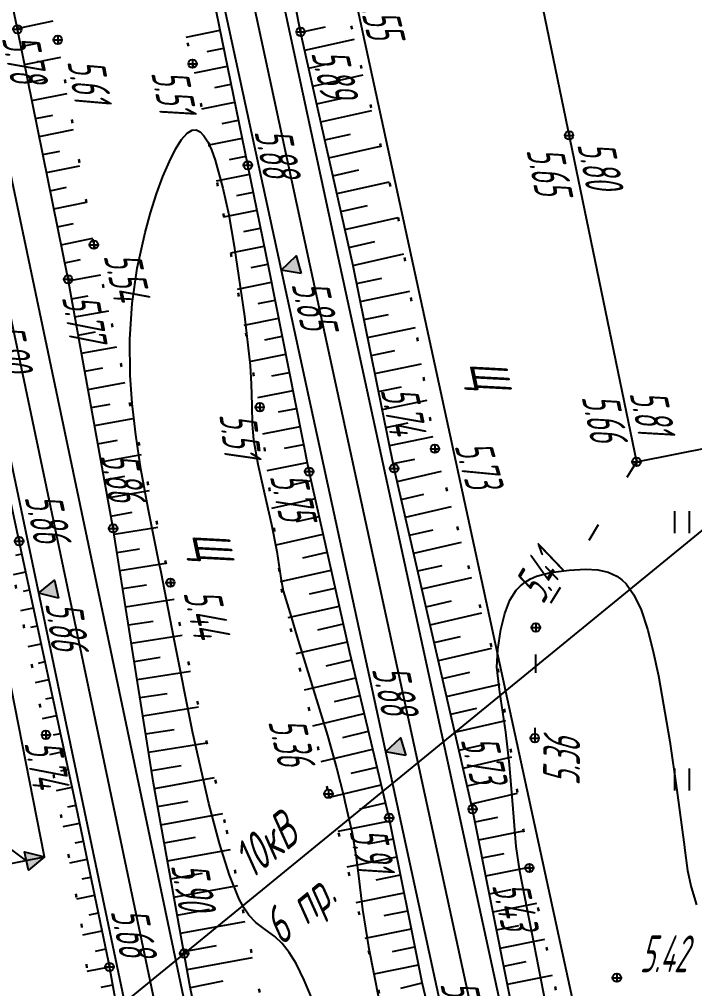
# Model space of a CAD drawing. Extents: x 1233805 to 1234355, y 654698 to 655114.
# Drawn here: x 1234118.35 to 1234136.72, y 654901.9 to 654928.25 of the extents above; entities that cross this region are included whole.
import ezdxf

# ---------------------------------------------------------------- set-up
doc = ezdxf.new("R2010")
doc.units = 0
doc.linetypes.add('ИИDash_05_15', pattern=[2, 0.5, -1.5])
doc.linetypes.add('ИИDot', pattern=[1, 0, -1])
for name, color, linetype, lineweight in [('ИИ_ГОРИЗОНТАЛИ_ОСН', 32, 'Continuous', 25), ('ИИ_ДОРОГИ_АД', 7, 'Continuous', 25), ('ИИ_ДОРОГИ_ЖД', 7, 'Continuous', 25), ('ИИ_КАБЕЛЬ_СВЯЗИ', 212, 'Continuous', 25), ('ИИ_ЛЭП_ВН', 250, 'Continuous', 25), ('ИИ_ОТКОС', 7, 'Continuous', 25), ('ИИ_ОТМЕТКИ', 7, 'Continuous', 25), ('ИИ_СООРУЖЕНИЕ', 7, 'Continuous', 25), ('ИИ_УГОДЬЯ', 7, 'Continuous', 25)]:
    doc.layers.add(name, color=color, linetype=linetype, lineweight=lineweight)
doc.styles.add('VNIPISIMPLEXCUR', font='simplex.shx', dxfattribs={"width": 0.8, "oblique": 15})
doc.styles.add('ГОСТ 2.304 КУРСИВ', font='cs_gost2304.shx', dxfattribs={"oblique": 15})
doc.linetypes.add('ИИ05133', pattern='A,4,[4,3dservice.shx,S=0.7,R=0,X=0,Y=0],4,-2', length=10)
doc.linetypes.add('ИИ05155', pattern='A,0,[41,3dservice.shx,S=3,R=0,X=0,Y=0],-12', length=12)
doc.linetypes.add('ИИ052801П', pattern='A,2,[39,3dservice.shx,S=0.8,R=0,X=0,Y=0],2', length=4)

# ---------------------------------------------------------------- blocks, each defined once
blk = doc.blocks.new('ИИ05401')
at = {"color": 0, "linetype": 'Continuous', "lineweight": 25}
for points in [[(-0.4, 1.2), (-0.4, 0)], [(0.4, 1.2), (0.4, 0)]]:
    blk.add_lwpolyline(points, dxfattribs=at)
blk = doc.blocks.new('PICKET')
at = {"color": 0, "linetype": 'Continuous', "lineweight": 25}
for p, q in [((-0.23, 0), (0.23, 0)), ((0, 0.23), (0, -0.23))]:
    blk.add_line(p, q, dxfattribs=at)
blk.add_circle((0, 0), 0.23, dxfattribs=at)
at = {"color": 0, "linetype": 'Continuous', "style": 'VNIPISIMPLEXCUR', "oblique": 15, "width": 0.8}
blk.add_attdef('OTMETKA', (1.25, 0.3), '', height=2, dxfattribs=at)
at = {"color": 8, "linetype": 'Continuous', "style": 'VNIPISIMPLEXCUR', "oblique": 15, "width": 0.8, "flags": 1}
blk.add_attdef('NOMER', (1.25, -2.7), '', height=2, dxfattribs=at)
blk = doc.blocks.new('ИИ05025')
at = {"linetype": 'Continuous', "lineweight": 25}
blk.add_hatch(color=0, dxfattribs=at).paths.add_polyline_path([(0.5, 1), (0, 0), (-0.5, 1)])
at = {"color": 0, "linetype": 'Continuous', "lineweight": 25}
blk.add_lwpolyline([(0.5, 1), (0, 0), (-0.5, 1)], close=True, dxfattribs=at)
at = {"color": 0, "linetype": 'Continuous', "style": 'VNIPISIMPLEXCUR', "oblique": 15, "width": 0.8}
blk.add_attdef('HEIGHT', (1.2, 0), '', height=2, dxfattribs=at)
blk = doc.blocks.new('ИИ05280')
at = {"linetype": 'Continuous'}
blk.add_hatch(color=0, dxfattribs=at).paths.add_polyline_path([(0.5, 1), (-0.531, 1), (0, 0)])
at = {"color": 0, "linetype": 'Continuous'}
blk.add_lwpolyline([(0, 0), (-0.531, 1), (0.5, 1), (0, 0)], dxfattribs=at)
at = {"color": 0, "linetype": 'Continuous', "style": 'VNIPISIMPLEXCUR', "oblique": 15, "width": 0.8}
for tag, p in [('TOP', (1.705, 4.427)), ('FOUNDATION', (1.705, 0.998))]:
    blk.add_attdef(tag, p, '', height=2, dxfattribs=at)
blk = doc.blocks.new('*U187')
at = {"color": 0, "linetype": 'ByBlock', "lineweight": -2}
for points in [[(-9.03, 6.792), (-13.975, 6.792)], [(0, 0), (-9.03, 6.792)]]:
    blk.add_lwpolyline(points, dxfattribs=at)

msp = doc.modelspace()

# ---------------------------------------------------------------- linework, layer by layer
at = {"layer": 'ИИ_ГОРИЗОНТАЛИ_ОСН', "elevation": 5.5, "flags": 128}
for points in [[(1234126.322, 654901.596), (1234126.1, 654902.136), (1234125.878, 654902.585), (1234125.693, 654902.887), (1234125.502, 654903.13), (1234125.301, 654903.323), (1234125.042, 654903.511), (1234124.783, 654903.702), (1234124.598, 654903.898), (1234124.467, 654904.092), (1234124.335, 654904.337), (1234124.068, 654904.982), (1234123.793, 654905.843), (1234123.504, 654906.936), (1234123.074, 654908.85), (1234122.557, 654911.436), (1234122.412, 654912.188), (1234122.209, 654913.225), (1234122.151, 654913.501), (1234121.858, 654914.956), (1234121.661, 654916.032), (1234121.519, 654916.954), (1234121.419, 654917.805), (1234121.363, 654918.58), (1234121.354, 654919.559), (1234121.418, 654920.523), (1234121.557, 654921.485), (1234121.773, 654922.459), (1234121.921, 654922.992), (1234122.086, 654923.507), (1234122.258, 654923.978), (1234122.433, 654924.39), (1234122.602, 654924.725), (1234122.764, 654924.981), (1234122.916, 654925.153), (1234123.055, 654925.238), (1234123.163, 654925.245), (1234123.27, 654925.194), (1234123.375, 654925.085), (1234123.478, 654924.92), (1234123.579, 654924.701), (1234123.678, 654924.425), (1234123.888, 654923.662), (1234124.054, 654922.939), (1234124.199, 654922.086), (1234124.478, 654920.182), (1234124.63, 654918.843), (1234124.662, 654918.332), (1234124.674, 654917.763), (1234124.687, 654917.236), (1234124.725, 654916.819), (1234124.84, 654916.155), (1234125.065, 654915.15), (1234125.21, 654914.517), (1234125.356, 654913.782), (1234125.467, 654913.063), (1234125.467, 654913.062), (1234125.532, 654912.713), (1234125.743, 654912.006), (1234125.904, 654911.486), (1234126.73, 654908.786), (1234126.978, 654907.908), (1234127.175, 654907.123), (1234127.207, 654906.992), (1234127.236, 654906.872), (1234127.406, 654906.128), (1234127.507, 654905.537), (1234127.564, 654905.041), (1234127.683, 654904.056), (1234127.846, 654903.041), (1234128.273, 654900.882)], [(1234132.797, 654900.829), (1234132.291, 654903.433), (1234132.172, 654904.025), (1234131.966, 654905.091), (1234131.87, 654905.765), (1234131.784, 654906.794), (1234131.685, 654907.994), (1234131.581, 654908.87), (1234131.424, 654909.957), (1234131.402, 654910.106), (1234131.34, 654910.643), (1234131.368, 654911.125), (1234131.446, 654911.661), (1234131.555, 654912.104), (1234131.696, 654912.464), (1234131.869, 654912.737), (1234131.979, 654912.853), (1234132.106, 654912.953), (1234132.251, 654913.04), (1234132.415, 654913.112), (1234132.798, 654913.216), (1234133.305, 654913.279), (1234133.748, 654913.302), (1234134.086, 654913.283), (1234134.368, 654913.221), (1234134.607, 654913.112), (1234134.736, 654913.019), (1234134.855, 654912.905), (1234135.069, 654912.607), (1234135.261, 654912.202), (1234135.439, 654911.673), (1234135.587, 654911.104), (1234135.737, 654910.407), (1234136.046, 654908.618), (1234136.238, 654907.295), (1234136.44, 654905.743), (1234136.44, 654905.743), (1234136.442, 654905.727), (1234136.528, 654905.109), (1234136.625, 654904.657), (1234136.774, 654904.178)]]:
    msp.add_lwpolyline(points, dxfattribs=at)
at = {"layer": 'ИИ_ДОРОГИ_АД', "flags": 128}
msp.add_lwpolyline([(1234132.241, 654954.759), (1234127.375, 654953.778), (1234135.14, 654916.221), (1234140.305, 654917.25), (1234141.079, 654917.889), (1234141.709, 654918.249), (1234142.934, 654918.789), (1234143.936, 654918.97), (1234144.927, 654919.006), (1234145.971, 654918.763)], dxfattribs=at)
at = {"layer": 'ИИ_ДОРОГИ_ЖД'}
for points in [[(1234091.501, 655090.918), (1234094.52, 655076.035), (1234105.726, 655021.778), (1234109.905, 655001.851), (1234114.884, 654978.356), (1234120.393, 654952.523), (1234127.025, 654921.772), (1234131.726, 654900.11), (1234135.523, 654882.619), (1234137.559, 654873.394), (1234140.276, 654860.946), (1234142.645, 654850.195), (1234144.452, 654842.046), (1234148.065, 654824.854), (1234149.076, 654819.629), (1234150.314, 654813.039), (1234151.481, 654806.375), (1234153.031, 654797.396), (1234154.279, 654789.561), (1234155.052, 654784.49), (1234155.608, 654780.973), (1234156.342, 654776.12), (1234157.71, 654767.332)], [(1234089.923, 655090.698), (1234092.962, 655075.716), (1234104.169, 655021.454), (1234108.349, 655001.523), (1234113.329, 654978.025), (1234118.838, 654952.19), (1234121.851, 654938.176), (1234125.471, 654921.436), (1234130.173, 654899.773), (1234133.97, 654882.279), (1234136.006, 654873.053), (1234138.723, 654860.605), (1234141.092, 654849.852), (1234142.897, 654841.711), (1234146.507, 654824.539), (1234147.514, 654819.331), (1234148.75, 654812.755), (1234149.915, 654806.102), (1234151.462, 654797.135), (1234152.708, 654789.316), (1234153.481, 654784.246), (1234154.037, 654780.73), (1234154.77, 654775.879), (1234156.141, 654767.076)], [(1234116.124, 654933.456), (1234124.736, 654892.506), (1234127.886, 654878.978), (1234131.978, 654865.275), (1234133.255, 654860.728), (1234134.768, 654855.389), (1234140.587, 654834.793), (1234146.065, 654815.301), (1234151.574, 654794.929), (1234153.034, 654789.627), (1234153.776, 654786.811), (1234154.272, 654784.743), (1234154.833, 654782.32), (1234155.403, 654779.66), (1234156.006, 654776.712), (1234156.746, 654772.857), (1234157.71, 654767.332), (1234158.419, 654762.646), (1234159.989, 654752.409), (1234160.565, 654748.8), (1234161.557, 654742.436), (1234162.702, 654735.126), (1234164.266, 654724.866)], [(1234114.566, 654933.135), (1234123.184, 654892.162), (1234126.349, 654878.57), (1234130.451, 654864.832), (1234131.725, 654860.296), (1234133.238, 654854.956), (1234139.056, 654834.362), (1234144.533, 654814.879), (1234150.04, 654794.511), (1234151.499, 654789.213), (1234152.234, 654786.424), (1234152.724, 654784.378), (1234153.281, 654781.974), (1234153.846, 654779.334), (1234154.447, 654776.403), (1234155.182, 654772.571), (1234156.141, 654767.076), (1234156.847, 654762.406), (1234158.418, 654752.159), (1234158.994, 654748.552), (1234159.986, 654742.19), (1234161.13, 654734.883), (1234162.694, 654724.626)]]:
    msp.add_lwpolyline(points, dxfattribs=at)
at = {"layer": 'ИИ_ДОРОГИ_ЖД', "linetype": 'ИИ05155', "flags": 128}
for points in [[(1234090.712, 655090.808), (1234093.741, 655075.876), (1234104.948, 655021.616), (1234109.127, 655001.687), (1234114.106, 654978.19), (1234119.616, 654952.357), (1234126.248, 654921.604), (1234130.95, 654899.942), (1234134.747, 654882.449), (1234136.783, 654873.223), (1234139.499, 654860.776), (1234141.869, 654850.023), (1234143.675, 654841.878), (1234147.286, 654824.697), (1234148.295, 654819.48), (1234149.532, 654812.897), (1234150.698, 654806.239), (1234152.247, 654797.266), (1234153.494, 654789.439), (1234154.266, 654784.368), (1234154.823, 654780.852), (1234155.556, 654775.999), (1234156.926, 654767.199)], [(1234083.906, 655090.311), (1234085.132, 655083.775), (1234087.8, 655070.028), (1234090.594, 655056.344), (1234096.117, 655029.026), (1234101.619, 655001.66), (1234107.135, 654974.217), (1234112.573, 654947.012), (1234115.345, 654933.295), (1234123.96, 654892.334), (1234127.117, 654878.774), (1234131.214, 654865.054), (1234132.49, 654860.512), (1234134.003, 654855.173), (1234139.822, 654834.577), (1234145.299, 654815.09), (1234150.807, 654794.72), (1234152.267, 654789.42), (1234153.005, 654786.618), (1234153.498, 654784.561), (1234154.057, 654782.147), (1234154.624, 654779.497), (1234155.227, 654776.558), (1234155.964, 654772.714), (1234156.926, 654767.204), (1234157.633, 654762.526), (1234159.204, 654752.284), (1234159.779, 654748.676), (1234160.771, 654742.313), (1234161.916, 654735.004), (1234163.48, 654724.746)]]:
    msp.add_lwpolyline(points, dxfattribs=at)
at = {"layer": 'ИИ_ДОРОГИ_ЖД', "linetype": 'ИИDash_05_15', "flags": 128}
msp.add_lwpolyline([(1234135.14, 654916.221), (1234132.4, 654911.718), (1234132.37, 654908.71)], dxfattribs=at)
at = {"layer": 'ИИ_КАБЕЛЬ_СВЯЗИ', "linetype": 'ИИ05133', "flags": 128}
msp.add_lwpolyline([(1234093.557, 654957.838), (1234120.737, 654959.921), (1234136.158, 654888.894), (1234151.947, 654813.869), (1234159.658, 654769.277), (1234148.525, 654766.836), (1234160.687, 654721.894), (1234162.284, 654710.725)], dxfattribs=at)
at = {"layer": 'ИИ_ЛЭП_ВН', "elevation": -11.67, "flags": 128}
msp.add_lwpolyline([(1234104.321, 654887.734), (1234161.978, 654934.825)], dxfattribs=at)
at = {"layer": 'ИИ_ОТКОС'}
for p, q in [((1234118.294, 654928.004, 5.826), (1234119.276, 654928.21, 5.826)), ((1234126.007, 654927.901, 5.578), (1234126.677, 654928.051, 5.578)), ((1234122.894, 654927.771, 5.862), (1234123.818, 654927.96, 5.862)), ((1234118.394, 654927.514, 5.826), (1234118.893, 654927.615, 5.826)), ((1234126.116, 654927.414, 5.578), (1234127.466, 654927.716, 5.578)), ((1234123.464, 654927.378, 5.862), (1234123.918, 654927.471, 5.862)), ((1234118.493, 654927.024, 5.826), (1234119.48, 654927.224, 5.826)), ((1234126.225, 654926.926, 5.578), (1234126.905, 654927.078, 5.578)), ((1234123.117, 654926.797, 5.862), (1234124.018, 654926.981, 5.862)), ((1234126.334, 654926.439, 5.578), (1234127.704, 654926.745, 5.578)), ((1234118.593, 654926.534, 5.826), (1234119.08, 654926.633, 5.826)), ((1234123.668, 654926.399, 5.862), (1234124.118, 654926.491, 5.862)), ((1234118.692, 654926.044, 5.826), (1234119.654, 654926.239, 5.826)), ((1234123.318, 654925.818, 5.862), (1234124.218, 654926.002, 5.862)), ((1234126.443, 654925.951, 5.578), (1234127.133, 654926.106, 5.578)), ((1234126.553, 654925.463, 5.578), (1234127.942, 654925.775, 5.578)), ((1234118.791, 654925.554, 5.826), (1234119.266, 654925.65, 5.826)), ((1234123.868, 654925.42, 5.862), (1234124.318, 654925.512, 5.862)), ((1234118.891, 654925.064, 5.826), (1234119.828, 654925.254, 5.826)), ((1234123.519, 654924.839, 5.862), (1234124.418, 654925.023, 5.862)), ((1234126.662, 654924.976, 5.578), (1234127.361, 654925.133, 5.578)), ((1234118.99, 654924.574, 5.826), (1234119.452, 654924.668, 5.826)), ((1234126.771, 654924.488, 5.578), (1234128.18, 654924.804, 5.578)), ((1234124.069, 654924.441, 5.862), (1234124.518, 654924.533, 5.862)), ((1234119.089, 654924.084, 5.826), (1234120.002, 654924.269, 5.826)), ((1234126.88, 654924.001, 5.578), (1234127.589, 654924.16, 5.578)), ((1234123.719, 654923.862, 5.862), (1234124.618, 654924.044, 5.862)), ((1234119.188, 654923.594, 5.826), (1234119.639, 654923.685, 5.826)), ((1234126.989, 654923.513, 5.578), (1234128.418, 654923.833, 5.578)), ((1234124.269, 654923.463, 5.862), (1234124.717, 654923.554, 5.862)), ((1234119.288, 654923.104, 5.826), (1234120.175, 654923.284, 5.826)), ((1234123.919, 654922.882, 5.862), (1234124.817, 654923.064, 5.862)), ((1234127.099, 654923.026, 5.578), (1234127.818, 654923.187, 5.578)), ((1234127.208, 654922.538, 5.578), (1234128.656, 654922.862, 5.578)), ((1234119.387, 654922.614, 5.826), (1234119.825, 654922.703, 5.826)), ((1234124.463, 654922.483, 5.862), (1234124.916, 654922.575, 5.862)), ((1234119.486, 654922.124, 5.826), (1234120.349, 654922.299, 5.826)), ((1234124.103, 654921.9, 5.862), (1234125.015, 654922.085, 5.862)), ((1234127.317, 654922.051, 5.578), (1234128.026, 654922.209, 5.578)), ((1234127.426, 654921.563, 5.578), (1234128.813, 654921.874, 5.578)), ((1234119.586, 654921.634, 5.826), (1234120.019, 654921.722, 5.826)), ((1234124.655, 654921.502, 5.862), (1234125.114, 654921.595, 5.862)), ((1234119.684, 654921.144, 5.826), (1234120.566, 654921.304, 5.826)), ((1234127.526, 654921.074, 5.578), (1234128.211, 654921.213, 5.578)), ((1234124.287, 654920.921, 5.862), (1234125.212, 654921.105, 5.862)), ((1234119.773, 654920.652, 5.826), (1234120.225, 654920.734, 5.826)), ((1234127.626, 654920.584, 5.578), (1234128.975, 654920.858, 5.578)), ((1234124.844, 654920.523, 5.862), (1234125.31, 654920.615, 5.862)), ((1234119.863, 654920.16, 5.826), (1234120.787, 654920.328, 5.826)), ((1234127.725, 654920.094, 5.578), (1234128.389, 654920.229, 5.578)), ((1234124.471, 654919.939, 5.862), (1234125.407, 654920.125, 5.862)), ((1234119.952, 654919.668, 5.826), (1234120.425, 654919.754, 5.826)), ((1234125.034, 654919.542, 5.862), (1234125.504, 654919.635, 5.862)), ((1234127.825, 654919.605, 5.578), (1234129.132, 654919.87, 5.578)), ((1234120.041, 654919.176, 5.826), (1234121.008, 654919.351, 5.826)), ((1234124.656, 654918.957, 5.862), (1234125.602, 654919.145, 5.862)), ((1234127.924, 654919.115, 5.578), (1234128.567, 654919.246, 5.578)), ((1234128.024, 654918.625, 5.578), (1234129.289, 654918.883, 5.578)), ((1234120.13, 654918.684, 5.826), (1234120.624, 654918.774, 5.826)), ((1234125.223, 654918.56, 5.862), (1234125.699, 654918.655, 5.862)), ((1234120.219, 654918.192, 5.826), (1234121.229, 654918.375, 5.826)), ((1234124.84, 654917.975, 5.862), (1234125.796, 654918.165, 5.862)), ((1234128.123, 654918.136, 5.578), (1234128.746, 654918.262, 5.578)), ((1234120.308, 654917.7, 5.826), (1234120.824, 654917.794, 5.826)), ((1234128.223, 654917.646, 5.578), (1234129.447, 654917.895, 5.578)), ((1234125.405, 654917.578, 5.862), (1234125.893, 654917.675, 5.862)), ((1234120.398, 654917.208, 5.826), (1234121.45, 654917.399, 5.826)), ((1234128.322, 654917.157, 5.578), (1234128.924, 654917.279, 5.578)), ((1234124.977, 654916.983, 5.862), (1234125.991, 654917.184, 5.862)), ((1234120.487, 654916.716, 5.826), (1234121.024, 654916.814, 5.826)), ((1234128.422, 654916.667, 5.578), (1234129.604, 654916.907, 5.578)), ((1234125.562, 654916.59, 5.862), (1234126.088, 654916.694, 5.862)), ((1234120.576, 654916.224, 5.826), (1234121.671, 654916.423, 5.826)), ((1234125.096, 654915.988, 5.862), (1234126.185, 654916.204, 5.862)), ((1234128.521, 654916.177, 5.578), (1234129.112, 654916.297, 5.578)), ((1234128.63, 654915.69, 5.578), (1234129.831, 654915.966, 5.578)), ((1234120.665, 654915.733, 5.826), (1234121.223, 654915.834, 5.826)), ((1234125.724, 654915.588, 5.862), (1234126.289, 654915.715, 5.862)), ((1234120.754, 654915.241, 5.826), (1234121.892, 654915.447, 5.826)), ((1234125.219, 654914.962, 5.862), (1234126.399, 654915.228, 5.862)), ((1234128.742, 654915.203, 5.578), (1234129.355, 654915.344, 5.578)), ((1234128.854, 654914.716, 5.578), (1234130.106, 654915.004, 5.578)), ((1234120.843, 654914.749, 5.826), (1234121.423, 654914.854, 5.826)), ((1234125.894, 654914.602, 5.862), (1234126.508, 654914.74, 5.862)), ((1234120.929, 654914.256, 5.826), (1234122.119, 654914.444, 5.826)), ((1234128.966, 654914.229, 5.578), (1234129.605, 654914.376, 5.578)), ((1234125.339, 654913.965, 5.862), (1234126.618, 654914.253, 5.862)), ((1234121.007, 654913.762, 5.826), (1234121.618, 654913.859, 5.826)), ((1234129.078, 654913.742, 5.578), (1234130.382, 654914.042, 5.578)), ((1234118.257, 654913.683, 5.499), (1234118.422, 654913.718, 5.499)), ((1234126.063, 654913.616, 5.862), (1234126.728, 654913.766, 5.862)), ((1234121.085, 654913.268, 5.826), (1234122.34, 654913.467, 5.826)), ((1234129.19, 654913.255, 5.578), (1234129.855, 654913.408, 5.578)), ((1234118.191, 654913.158, 5.499), (1234118.527, 654913.231, 5.499)), ((1234125.458, 654912.968, 5.862), (1234126.838, 654913.278, 5.862)), ((1234129.302, 654912.768, 5.578), (1234130.657, 654913.08, 5.578)), ((1234121.163, 654912.775, 5.826), (1234121.807, 654912.876, 5.826)), ((1234126.248, 654912.633, 5.862), (1234126.947, 654912.791, 5.862)), ((1234118.462, 654912.706, 5.499), (1234118.633, 654912.743, 5.499)), ((1234118.39, 654912.18, 5.499), (1234118.738, 654912.255, 5.499)), ((1234121.241, 654912.281, 5.826), (1234122.562, 654912.49, 5.826)), ((1234125.661, 654911.989, 5.862), (1234127.057, 654912.303, 5.862)), ((1234129.414, 654912.281, 5.578), (1234130.104, 654912.44, 5.578)), ((1234129.526, 654911.795, 5.578), (1234130.932, 654912.118, 5.578)), ((1234118.666, 654911.729, 5.499), (1234118.843, 654911.767, 5.499)), ((1234121.319, 654911.787, 5.826), (1234121.996, 654911.894, 5.826)), ((1234126.47, 654911.659, 5.862), (1234127.167, 654911.816, 5.862)), ((1234121.397, 654911.293, 5.826), (1234122.784, 654911.512, 5.826)), ((1234129.639, 654911.308, 5.578), (1234130.354, 654911.472, 5.578)), ((1234118.589, 654911.202, 5.499), (1234118.948, 654911.279, 5.499)), ((1234125.885, 654911.015, 5.862), (1234127.276, 654911.328, 5.862)), ((1234129.751, 654910.821, 5.578), (1234131.207, 654911.156, 5.578)), ((1234118.871, 654910.752, 5.499), (1234119.053, 654910.792, 5.499)), ((1234121.476, 654910.799, 5.826), (1234122.185, 654910.912, 5.826)), ((1234126.695, 654910.676, 5.862), (1234127.389, 654910.841, 5.862)), ((1234121.554, 654910.306, 5.826), (1234123.006, 654910.535, 5.826)), ((1234129.863, 654910.334, 5.578), (1234130.604, 654910.504, 5.578)), ((1234118.788, 654910.224, 5.499), (1234119.158, 654910.304, 5.499)), ((1234126.113, 654910.024, 5.862), (1234127.504, 654910.355, 5.862)), ((1234129.975, 654909.847, 5.578), (1234131.433, 654910.183, 5.578)), ((1234121.632, 654909.812, 5.826), (1234122.375, 654909.929, 5.826)), ((1234126.923, 654909.703, 5.862), (1234127.62, 654909.869, 5.862)), ((1234119.075, 654909.776, 5.499), (1234119.263, 654909.816, 5.499)), ((1234121.71, 654909.318, 5.826), (1234123.229, 654909.558, 5.826)), ((1234126.337, 654909.05, 5.862), (1234127.736, 654909.383, 5.862)), ((1234130.087, 654909.36, 5.578), (1234130.799, 654909.524, 5.578)), ((1234118.987, 654909.246, 5.499), (1234119.368, 654909.328, 5.499)), ((1234130.199, 654908.873, 5.578), (1234131.589, 654909.193, 5.578)), ((1234119.28, 654908.799, 5.499), (1234119.474, 654908.841, 5.499)), ((1234121.788, 654908.824, 5.826), (1234122.564, 654908.947, 5.826)), ((1234127.15, 654908.73, 5.862), (1234127.851, 654908.897, 5.862)), ((1234121.866, 654908.33, 5.826), (1234123.451, 654908.581, 5.826)), ((1234119.178, 654908.266, 5.499), (1234119.579, 654908.353, 5.499)), ((1234126.561, 654908.076, 5.862), (1234127.967, 654908.411, 5.862)), ((1234130.311, 654908.386, 5.578), (1234130.989, 654908.542, 5.578)), ((1234130.423, 654907.899, 5.578), (1234131.746, 654908.204, 5.578)), ((1234119.477, 654907.82, 5.499), (1234119.684, 654907.865, 5.499)), ((1234121.944, 654907.836, 5.826), (1234122.753, 654907.964, 5.826)), ((1234127.378, 654907.757, 5.862), (1234128.083, 654907.925, 5.862)), ((1234122.025, 654907.343, 5.826), (1234123.665, 654907.64, 5.826)), ((1234130.535, 654907.412, 5.578), (1234131.18, 654907.561, 5.578)), ((1234119.362, 654907.285, 5.499), (1234119.789, 654907.377, 5.499)), ((1234126.788, 654907.103, 5.862), (1234128.198, 654907.439, 5.862)), ((1234122.114, 654906.851, 5.826), (1234122.945, 654907.001, 5.826)), ((1234130.647, 654906.926, 5.578), (1234131.902, 654907.214, 5.578)), ((1234119.674, 654906.842, 5.499), (1234119.894, 654906.89, 5.499)), ((1234127.612, 654906.786, 5.862), (1234128.314, 654906.953, 5.862)), ((1234122.203, 654906.359, 5.826), (1234123.887, 654906.664, 5.826)), ((1234127.021, 654906.185, 5.862), (1234128.427, 654906.466, 5.862)), ((1234130.749, 654906.436, 5.578), (1234131.368, 654906.56, 5.578)), ((1234119.545, 654906.307, 5.499), (1234119.996, 654906.401, 5.499)), ((1234130.847, 654905.946, 5.578), (1234132.065, 654906.189, 5.578)), ((1234122.292, 654905.867, 5.826), (1234123.145, 654906.021, 5.826)), ((1234127.835, 654905.838, 5.862), (1234128.525, 654905.976, 5.862)), ((1234119.867, 654905.865, 5.499), (1234120.097, 654905.913, 5.499)), ((1234122.381, 654905.375, 5.826), (1234124.097, 654905.686, 5.826)), ((1234119.729, 654905.326, 5.499), (1234120.199, 654905.424, 5.499)), ((1234127.268, 654905.215, 5.862), (1234128.623, 654905.486, 5.862)), ((1234130.944, 654905.456, 5.578), (1234131.543, 654905.576, 5.578)), ((1234131.041, 654904.966, 5.578), (1234132.221, 654905.201, 5.578)), ((1234120.061, 654904.886, 5.499), (1234120.3, 654904.935, 5.499)), ((1234122.47, 654904.883, 5.826), (1234123.334, 654905.04, 5.826)), ((1234128.056, 654904.863, 5.862), (1234128.721, 654904.996, 5.862)), ((1234122.559, 654904.391, 5.826), (1234124.297, 654904.706, 5.826)), ((1234119.913, 654904.345, 5.499), (1234120.402, 654904.447, 5.499)), ((1234127.515, 654904.245, 5.862), (1234128.819, 654904.506, 5.862)), ((1234131.139, 654904.476, 5.578), (1234131.732, 654904.594, 5.578)), ((1234131.236, 654903.986, 5.578), (1234132.432, 654904.224, 5.578)), ((1234120.254, 654903.907, 5.499), (1234120.503, 654903.958, 5.499)), ((1234122.648, 654903.899, 5.826), (1234123.523, 654904.058, 5.826)), ((1234128.277, 654903.888, 5.862), (1234128.917, 654904.016, 5.862)), ((1234122.737, 654903.407, 5.826), (1234124.497, 654903.726, 5.826)), ((1234131.334, 654903.496, 5.578), (1234131.936, 654903.616, 5.578)), ((1234120.078, 654903.36, 5.499), (1234120.605, 654903.47, 5.499)), ((1234127.762, 654903.275, 5.862), (1234129.015, 654903.526, 5.862)), ((1234122.826, 654902.915, 5.826), (1234123.712, 654903.076, 5.826)), ((1234128.499, 654902.913, 5.862), (1234129.113, 654903.036, 5.862)), ((1234131.431, 654903.006, 5.578), (1234132.644, 654903.247, 5.578)), ((1234120.423, 654902.922, 5.499), (1234120.706, 654902.981, 5.499)), ((1234120.199, 654902.381, 5.499), (1234120.805, 654902.492, 5.499)), ((1234122.915, 654902.423, 5.826), (1234124.697, 654902.746, 5.826)), ((1234128.008, 654902.306, 5.862), (1234129.211, 654902.546, 5.862)), ((1234131.529, 654902.516, 5.578), (1234132.139, 654902.638, 5.578)), ((1234131.626, 654902.026, 5.578), (1234132.856, 654902.271, 5.578)), ((1234120.578, 654901.943, 5.499), (1234120.895, 654902.001, 5.499)), ((1234123.004, 654901.932, 5.826), (1234123.896, 654902.116, 5.826)), ((1234128.726, 654901.917, 5.862), (1234129.309, 654902.056, 5.862))]:
    msp.add_line(p, q, dxfattribs=at)
for points, elevation in [([(1234141.623, 654834.064), (1234140.675, 654835.465), (1234139.39, 654839.972), (1234138.1, 654845.109), (1234136.864, 654849.653), (1234134.739, 654856.543), (1234133.061, 654862.226), (1234131.849, 654866.515), (1234130.691, 654870.851), (1234129.261, 654875.762), (1234128.196, 654879.611), (1234126.879, 654885.228), (1234125.561, 654890.175), (1234123.929, 654897.453), (1234123.003, 654901.941), (1234121.999, 654907.488), (1234120.904, 654914.414), (1234119.677, 654921.184), (1234118.299, 654927.982), (1234115.512, 654941.28)], 5.826), ([(1234154.245, 654791.685), (1234153.321, 654797.687), (1234152.436, 654803.152), (1234152.002, 654807.119), (1234150.552, 654814.917), (1234149.767, 654818.707), (1234148.633, 654824.534), (1234146.982, 654832.259), (1234145.648, 654837.554), (1234143.98, 654845.402), (1234142.737, 654851.563), (1234141.274, 654858.349), (1234140.026, 654863.994), (1234139.01, 654868.78), (1234137.418, 654874.881), (1234136.059, 654881.209), (1234134.295, 654889.072), (1234132.689, 654896.682), (1234130.681, 654906.779), (1234128.548, 654916.045), (1234127.429, 654921.55), (1234126.004, 654927.913), (1234124.506, 654935.685)], 5.578), ([(1234135.543, 654873.665), (1234134.845, 654877.263), (1234134.102, 654880.874), (1234133.204, 654884.502), (1234132.196, 654888.963), (1234131.607, 654891.898), (1234130.819, 654895.693), (1234129.937, 654899.431), (1234129.307, 654902.065), (1234128.411, 654906.544), (1234127.342, 654911.037), (1234126.234, 654915.957), (1234125.144, 654921.45), (1234124.569, 654924.285), (1234123.481, 654929.606)], 5.862), ([(1234127.793, 654871.191), (1234126.25, 654876.153), (1234125.728, 654879.396), (1234124.415, 654885.192), (1234123.495, 654888.996), (1234122.628, 654892.78), (1234122.073, 654895.86), (1234121.27, 654899.951), (1234120.784, 654902.605), (1234119.898, 654906.871), (1234118.347, 654914.066), (1234117.16, 654919.571)], 5.499)]:
    msp.add_lwpolyline(points, dxfattribs=dict(at, elevation=elevation))
at = {"layer": 'ИИ_ОТКОС', "color": 33, "linetype": 'ИИDot', "lineweight": 30}
for points, elevation in [([(1234117.669, 654935.058), (1234119.397, 654927.696), (1234120.38, 654922.125), (1234122.46, 654912.938), (1234123.99, 654906.21), (1234125.033, 654901.101), (1234126.221, 654891.411), (1234127.712, 654886.39), (1234129.208, 654880.275), (1234131.006, 654874.891), (1234132.167, 654870.462), (1234133.572, 654864.084), (1234135.315, 654857.914), (1234136.671, 654854.102), (1234138.269, 654848.394), (1234139.323, 654845.312), (1234140.514, 654839.895), (1234141.605, 654836.053), (1234141.623, 654834.064)], 6.426), ([(1234121.916, 654931.899), (1234123.066, 654927.046), (1234123.901, 654922.976), (1234124.89, 654917.708), (1234125.482, 654912.768), (1234126.763, 654907.199), (1234128.334, 654901.025), (1234129.374, 654895.502), (1234130.42, 654889.549), (1234131.605, 654885.355), (1234132.556, 654880.811), (1234133.667, 654876.194), (1234134.939, 654870.399), (1234136.082, 654865.846), (1234137.253, 654860.01), (1234138.885, 654852.854), (1234139.566, 654849.156), (1234140.531, 654844.189), (1234141.853, 654838.682), (1234143.1, 654832.287), (1234144.718, 654824.797), (1234145.123, 654823.356)], 5.863), ([(1234127.115, 654929.146), (1234128.655, 654922.865), (1234129.656, 654916.579), (1234131.367, 654910.596), (1234132.224, 654905.183), (1234133.984, 654897.068), (1234135, 654892.277), (1234136.018, 654887.54), (1234137.325, 654881.963), (1234139.38, 654872.513), (1234141.844, 654862.025), (1234143.397, 654855.747), (1234144.734, 654848.915), (1234146.254, 654842.825), (1234147.427, 654838.829), (1234148.822, 654832.606), (1234150.536, 654823.057), (1234151.91, 654816.988), (1234152.916, 654810.14), (1234154.129, 654804.561), (1234155.207, 654796.8), (1234156.093, 654791.011)], 5.745), ([(1234117.16, 654919.572), (1234118.029, 654913.957), (1234119.077, 654908.801), (1234120.041, 654903.659), (1234120.781, 654897.669), (1234121.508, 654892.484), (1234123.07, 654886.216), (1234124.029, 654880.707), (1234125.427, 654875.653)], 5.897)]:
    msp.add_lwpolyline(points, dxfattribs=dict(at, elevation=elevation))
at = {"layer": 'ИИ_СООРУЖЕНИЕ', "linetype": 'ИИ052801П', "flags": 128}
msp.add_lwpolyline([(1234117.184, 654905.122), (1234119.037, 654905.484), (1234114.599, 654928.042), (1234110.927, 654946.165), (1234105.14, 654974.031), (1234100.791, 654995.093), (1234098.943, 654994.728)], dxfattribs=at)

# ---------------------------------------------------------------- block references
at = {"layer": 'ИИ_ДОРОГИ_ЖД'}
ref = msp.add_blockref('ИИ05025', (1234125.471, 654921.436, 5.848), dxfattribs=dict(at, xscale=0.4999999999999995, yscale=0.4999999999999995, zscale=0.4999999999999995, rotation=286.6730213371058))
ref.add_attrib('OTMETKA', '5.85', (1234125.751, 654921.048, 5.848), dxfattribs={"layer": '0', "linetype": 'Continuous', "height": 1, "rotation": 282.2464, "style": 'ГОСТ 2.304 КУРСИВ', "oblique": 15, "width": 0.65})
ref = msp.add_blockref('ИИ05025', (1234118.875, 654912.648, 5.857), dxfattribs=dict(at, xscale=0.4999999999999996, yscale=0.4999999999999996, zscale=0.4999999999999996, rotation=283.0613342133402))
ref.add_attrib('OTMETKA', '5.86', (1234119.057, 654912.368, 5.857), dxfattribs={"layer": '0', "linetype": 'Continuous', "height": 1, "rotation": 278.1487, "style": 'ГОСТ 2.304 КУРСИВ', "oblique": 15, "width": 0.65})
ref = msp.add_blockref('ИИ05025', (1234128.314, 654908.336, 5.877), dxfattribs=dict(at, xscale=0.4999999999999995, yscale=0.4999999999999995, zscale=0.4999999999999995, rotation=286.6730213371058))
ref.add_attrib('OTMETKA', '5.88', (1234127.939, 654910.589, 5.877), dxfattribs={"layer": '0', "linetype": 'Continuous', "height": 1, "rotation": 282.2464, "style": 'ГОСТ 2.304 КУРСИВ', "oblique": 15, "width": 0.65})
ref = msp.add_blockref('ИИ05025', (1234130.173, 654899.773, 5.804), dxfattribs=dict(at, xscale=0.4999999999999995, yscale=0.4999999999999995, zscale=0.4999999999999995, rotation=286.6730213371058))
ref.add_attrib('OTMETKA', '5.80', (1234129.798, 654902.026, 5.804), dxfattribs={"layer": '0', "linetype": 'Continuous', "height": 1, "rotation": 282.2464, "style": 'ГОСТ 2.304 КУРСИВ', "oblique": 15, "width": 0.65})
at = {"layer": 'ИИ_ОТМЕТКИ'}
ref = msp.add_blockref('PICKET', (1234127.115, 654929.146, 5.551), dxfattribs=dict(at, xscale=0.5, yscale=0.5, zscale=0.5))
ref.add_attrib('OTMETKA', '5.55', (1234127.535, 654928.916, 5.551), dxfattribs={"layer": '0', "color": 0, "linetype": 'Continuous', "height": 1, "rotation": 283.777, "style": 'ГОСТ 2.304 КУРСИВ', "oblique": 15, "width": 0.65})
ref = msp.add_blockref('PICKET', (1234118.299, 654927.982, 5.776), dxfattribs=dict(at, xscale=0.5, yscale=0.5, zscale=0.5))
ref.add_attrib('OTMETKA', '5.78', (1234117.874, 654927.746, 5.776), dxfattribs={"layer": '0', "color": 0, "linetype": 'Continuous', "height": 1, "rotation": 281.4583, "style": 'ГОСТ 2.304 КУРСИВ', "oblique": 15, "width": 0.65})
ref = msp.add_blockref('PICKET', (1234119.397, 654927.696, 5.605), dxfattribs=dict(at, xscale=0.5, yscale=0.5, zscale=0.5))
ref.add_attrib('OTMETKA', '5.61', (1234119.653, 654927.107, 5.605), dxfattribs={"layer": '0', "color": 0, "linetype": 'Continuous', "height": 1, "rotation": 280.0078, "style": 'ГОСТ 2.304 КУРСИВ', "oblique": 15, "width": 0.65})
ref = msp.add_blockref('PICKET', (1234126.004, 654927.913, 5.893), dxfattribs=dict(at, xscale=0.5, yscale=0.5, zscale=0.5))
ref.add_attrib('OTMETKA', '5.89', (1234126.287, 654927.336, 5.893), dxfattribs={"layer": '0', "color": 0, "linetype": 'Continuous', "height": 1, "rotation": 282.6256, "style": 'ГОСТ 2.304 КУРСИВ', "oblique": 15, "width": 0.65})
ref = msp.add_blockref('PICKET', (1234123.066, 654927.046, 5.512), dxfattribs=dict(at, xscale=0.5, yscale=0.5, zscale=0.5))
ref.add_attrib('OTMETKA', '5.51', (1234121.934, 654926.797, 5.512), dxfattribs={"layer": '0', "color": 0, "linetype": 'Continuous', "height": 1, "rotation": 281.5953, "style": 'ГОСТ 2.304 КУРСИВ', "oblique": 15, "width": 0.65})
ref = msp.add_blockref('PICKET', (1234133.305, 654925.098, 5.655), dxfattribs=dict(at, xscale=0.5, yscale=0.5, zscale=0.5))
ref.add_attrib('OTMETKA', '5.65', (1234132.139, 654924.694, 5.655), dxfattribs={"layer": '0', "color": 0, "linetype": 'Continuous', "height": 1, "rotation": 281.6827, "style": 'ГОСТ 2.304 КУРСИВ', "oblique": 15, "width": 0.65})
ref = msp.add_blockref('PICKET', (1234124.569, 654924.285, 5.883), dxfattribs=dict(at, xscale=0.5, yscale=0.5, zscale=0.5))
ref.add_attrib('OTMETKA', '5.88', (1234124.742, 654925.199, 5.883), dxfattribs={"layer": '0', "color": 0, "linetype": 'Continuous', "height": 1, "rotation": 281.5534, "style": 'ГОСТ 2.304 КУРСИВ', "oblique": 15, "width": 0.65})
ref = msp.add_blockref('PICKET', (1234120.38, 654922.125, 5.537), dxfattribs=dict(at, xscale=0.5, yscale=0.5, zscale=0.5))
ref.add_attrib('OTMETKA', '5.54', (1234120.64, 654921.817, 5.537), dxfattribs={"layer": '0', "color": 0, "linetype": 'Continuous', "height": 1, "rotation": 282.7574, "style": 'ГОСТ 2.304 КУРСИВ', "oblique": 15, "width": 0.65})
ref = msp.add_blockref('PICKET', (1234119.677, 654921.184, 5.77), dxfattribs=dict(at, xscale=0.5, yscale=0.5, zscale=0.5))
ref.add_attrib('OTMETKA', '5.77', (1234119.508, 654920.698, 5.77), dxfattribs={"layer": '0', "color": 0, "linetype": 'Continuous', "height": 1, "rotation": 280.2734, "style": 'ГОСТ 2.304 КУРСИВ', "oblique": 15, "width": 0.65})
ref = msp.add_blockref('PICKET', (1234117.16, 654919.572, 5.897), dxfattribs=dict(at, xscale=0.5, yscale=0.5, zscale=0.5))
ref.add_attrib('OTMETKA', '5.90', (1234117.458, 654919.872, 5.897), dxfattribs={"layer": '0', "color": 0, "linetype": 'Continuous', "height": 1, "rotation": 282.1663, "style": 'ГОСТ 2.304 КУРСИВ', "oblique": 15, "width": 0.65})
ref = msp.add_blockref('PICKET', (1234128.548, 654916.045, 5.736), dxfattribs=dict(at, xscale=0.5, yscale=0.5, zscale=0.5))
ref.add_attrib('OTMETKA', '5.74', (1234128.176, 654918.177, 5.736), dxfattribs={"layer": '0', "color": 0, "linetype": 'Continuous', "height": 1, "rotation": 281.4891, "style": 'ГОСТ 2.304 КУРСИВ', "oblique": 15, "width": 0.65})
ref = msp.add_blockref('PICKET', (1234124.89, 654917.708, 5.509), dxfattribs=dict(at, xscale=0.5, yscale=0.5, zscale=0.5))
ref.add_attrib('OTMETKA', '5.51', (1234123.79, 654917.51, 5.509), dxfattribs={"layer": '0', "color": 0, "linetype": 'Continuous', "height": 1, "rotation": 276.8331, "style": 'ГОСТ 2.304 КУРСИВ', "oblique": 15, "width": 0.65})
ref = msp.add_blockref('PICKET', (1234135.14, 654916.221, 5.659), dxfattribs=dict(at, xscale=0.5, yscale=0.5, zscale=0.5))
ref.add_attrib('OTMETKA', '5.66', (1234133.643, 654917.984, 5.659), dxfattribs={"layer": '0', "color": 0, "linetype": 'Continuous', "height": 1, "rotation": 281.6827, "style": 'ГОСТ 2.304 КУРСИВ', "oblique": 15, "width": 0.65})
ref = msp.add_blockref('PICKET', (1234129.656, 654916.579, 5.727), dxfattribs=dict(at, xscale=0.5, yscale=0.5, zscale=0.5))
ref.add_attrib('OTMETKA', '5.73', (1234130.184, 654916.654, 5.727), dxfattribs={"layer": '0', "color": 0, "linetype": 'Continuous', "height": 1, "rotation": 285.9601, "style": 'ГОСТ 2.304 КУРСИВ', "oblique": 15, "width": 0.65})
ref = msp.add_blockref('PICKET', (1234120.904, 654914.414, 5.859), dxfattribs=dict(at, xscale=0.5, yscale=0.5, zscale=0.5))
ref.add_attrib('OTMETKA', '5.86', (1234120.56, 654916.394, 5.859), dxfattribs={"layer": '0', "color": 0, "linetype": 'Continuous', "height": 1, "rotation": 280.2734, "style": 'ГОСТ 2.304 КУРСИВ', "oblique": 15, "width": 0.65})
ref = msp.add_blockref('PICKET', (1234126.234, 654915.957, 5.747), dxfattribs=dict(at, xscale=0.5, yscale=0.5, zscale=0.5))
ref.add_attrib('OTMETKA', '5.75', (1234125.162, 654915.826, 5.747), dxfattribs={"layer": '0', "color": 0, "linetype": 'Continuous', "height": 1, "rotation": 282.686, "style": 'ГОСТ 2.304 КУРСИВ', "oblique": 15, "width": 0.65})
ref = msp.add_blockref('PICKET', (1234118.347, 654914.066, 5.86), dxfattribs=dict(at, xscale=0.5, yscale=0.5, zscale=0.5))
ref.add_attrib('OTMETKA', '5.86', (1234118.492, 654915.26, 5.86), dxfattribs={"layer": '0', "color": 0, "linetype": 'Continuous', "height": 1, "rotation": 282.1632, "style": 'ГОСТ 2.304 КУРСИВ', "oblique": 15, "width": 0.65})
ref = msp.add_blockref('PICKET', (1234132.4, 654911.718, 5.413), dxfattribs=dict(at, xscale=0.5, yscale=0.5, zscale=0.5))
ref.add_attrib('OTMETKA', '5.41', (1234132.597, 654912.33, 5.413), dxfattribs={"layer": '0', "color": 0, "linetype": 'Continuous', "height": 1, "rotation": 58.6734, "style": 'ГОСТ 2.304 КУРСИВ', "oblique": 15, "width": 0.65})
ref = msp.add_blockref('PICKET', (1234122.46, 654912.938, 5.439), dxfattribs=dict(at, xscale=0.5, yscale=0.5, zscale=0.5))
ref.add_attrib('OTMETKA', '5.44', (1234122.812, 654912.659, 5.439), dxfattribs={"layer": '0', "color": 0, "linetype": 'Continuous', "height": 1, "rotation": 282.8107, "style": 'ГОСТ 2.304 КУРСИВ', "oblique": 15, "width": 0.65})
ref = msp.add_blockref('PICKET', (1234126.763, 654907.199, 5.357), dxfattribs=dict(at, xscale=0.5, yscale=0.5, zscale=0.5))
ref.add_attrib('OTMETKA', '5.36', (1234125.117, 654909.156, 5.357), dxfattribs={"layer": '0', "color": 0, "linetype": 'Continuous', "height": 1, "rotation": 282.9545, "style": 'ГОСТ 2.304 КУРСИВ', "oblique": 15, "width": 0.65})
ref = msp.add_blockref('PICKET', (1234119.077, 654908.801, 5.735), dxfattribs=dict(at, xscale=0.5, yscale=0.5, zscale=0.5))
ref.add_attrib('OTMETKA', '5.74', (1234118.487, 654908.579, 5.735), dxfattribs={"layer": '0', "color": 0, "linetype": 'Continuous', "height": 1, "rotation": 280.621, "style": 'ГОСТ 2.304 КУРСИВ', "oblique": 15, "width": 0.65})
ref = msp.add_blockref('PICKET', (1234132.37, 654908.71, 5.364), dxfattribs=dict(at, xscale=0.5, yscale=0.5, zscale=0.5))
ref.add_attrib('OTMETKA', '5.36', (1234133.595, 654907.421, 5.364), dxfattribs={"layer": '0', "color": 0, "linetype": 'Continuous', "height": 1, "rotation": 89.4327, "style": 'ГОСТ 2.304 КУРСИВ', "oblique": 15, "width": 0.65})
ref = msp.add_blockref('PICKET', (1234130.681, 654906.779, 5.725), dxfattribs=dict(at, xscale=0.5, yscale=0.5, zscale=0.5))
ref.add_attrib('OTMETKA', '5.73', (1234130.353, 654908.669, 5.725), dxfattribs={"layer": '0', "color": 0, "linetype": 'Continuous', "height": 1, "rotation": 282.9626, "style": 'ГОСТ 2.304 КУРСИВ', "oblique": 15, "width": 0.65})
ref = msp.add_blockref('PICKET', (1234128.411, 654906.544, 5.912), dxfattribs=dict(at, xscale=0.5, yscale=0.5, zscale=0.5))
ref.add_attrib('OTMETKA', '5.91', (1234127.328, 654906.191, 5.912), dxfattribs={"layer": '0', "color": 0, "linetype": 'Continuous', "height": 1, "rotation": 281.311, "style": 'ГОСТ 2.304 КУРСИВ', "oblique": 15, "width": 0.65})
ref = msp.add_blockref('PICKET', (1234122.837, 654902.857, 5.897), dxfattribs=dict(at, xscale=0.5, yscale=0.5, zscale=0.5))
ref.add_attrib('OTMETKA', '5.90', (1234122.473, 654905.249, 5.897), dxfattribs={"layer": '0', "color": 0, "linetype": 'Continuous', "height": 1, "rotation": 280.2541, "style": 'ГОСТ 2.304 КУРСИВ', "oblique": 15, "width": 0.65})
ref = msp.add_blockref('PICKET', (1234132.224, 654905.183, 5.426), dxfattribs=dict(at, xscale=0.5, yscale=0.5, zscale=0.5))
ref.add_attrib('OTMETKA', '5.43', (1234131.207, 654904.711, 5.426), dxfattribs={"layer": '0', "color": 0, "linetype": 'Continuous', "height": 1, "rotation": 282.2385, "style": 'ГОСТ 2.304 КУРСИВ', "oblique": 15, "width": 0.65})
ref = msp.add_blockref('PICKET', (1234120.805, 654902.492, 5.681), dxfattribs=dict(at, xscale=0.5, yscale=0.5, zscale=0.5))
ref.add_attrib('OTMETKA', '5.68', (1234120.833, 654904.002, 5.681), dxfattribs={"layer": '0', "color": 0, "linetype": 'Continuous', "height": 1, "rotation": 281.7379, "style": 'ГОСТ 2.304 КУРСИВ', "oblique": 15, "width": 0.65})
ref = msp.add_blockref('PICKET', (1234134.603, 654902.198, 5.416), dxfattribs=dict(at, xscale=0.5, yscale=0.5, zscale=0.5))
ref.add_attrib('OTMETKA', '5.42', (1234135.228, 654902.348, 5.416), dxfattribs={"layer": '0', "color": 0, "linetype": 'Continuous', "height": 1, "style": 'ГОСТ 2.304 КУРСИВ', "oblique": 15, "width": 0.65})
at = {"layer": 'ИИ_СООРУЖЕНИЕ'}
ref = msp.add_blockref('ИИ05280', (1234119.036, 654905.483, 5.858), dxfattribs=dict(at, xscale=0.4999999999999994, yscale=0.4999999999999994, zscale=0.4999999999999994, rotation=101.9320893114607))
ref.add_attrib('TOP', '5.87', (1234111.848, 654908.864, 5.858), dxfattribs={"layer": '0', "color": 0, "linetype": 'Continuous', "height": 1, "style": 'ГОСТ 2.304 КУРСИВ', "oblique": 15, "width": 0.65})
ref.add_attrib('FOUNDATION', '5.86', (1234111.888, 654907.563, 5.858), dxfattribs={"layer": '0', "color": 0, "linetype": 'Continuous', "height": 1, "style": 'ГОСТ 2.304 КУРСИВ', "oblique": 15, "width": 0.65})
at = {"layer": 'ИИ_СООРУЖЕНИЕ', "color": 7, "xscale": 0.5, "yscale": 0.5, "zscale": 0.5}
msp.add_blockref('*U187', (1234118.548, 654905.373, 5.858), dxfattribs=at)
at = {"layer": 'ИИ_УГОДЬЯ', "xscale": 0.5, "yscale": 0.5, "zscale": 0.5}
for p in [(1234136.371, 654914.284), (1234136.371, 654907.284)]:
    msp.add_blockref('ИИ05401', p, dxfattribs=at)

# ---------------------------------------------------------------- texts
at = {"layer": 'ИИ_ДОРОГИ_ЖД', "style": 'ГОСТ 2.304 КУРСИВ', "oblique": 15, "width": 0.8}
for p in [(1234130.589, 654918.889), (1234123.041, 654914.243)]:
    msp.add_text('Щ', height=1, rotation=281.9645, dxfattribs=at).set_placement(p)
at = {"layer": 'ИИ_ЛЭП_ВН', "style": 'ГОСТ 2.304 КУРСИВ', "oblique": 15, "width": 0.8}
for s, p in [('10кВ', (1234124.673, 654904.862)), ('6 пр.', (1234125.478, 654903.048))]:
    msp.add_text(s, height=1, rotation=39.2403, dxfattribs=at).set_placement(p)
at = {"layer": 'ИИ_ОТМЕТКИ', "style": 'ГОСТ 2.304 КУРСИВ', "oblique": 15, "width": 0.65}
for s, p in [('5.80', (1234133.523, 654924.847)), ('5.81', (1234134.945, 654918.085))]:
    msp.add_text(s, height=1, rotation=281.6827, dxfattribs=at).set_placement(p)

doc.saveas('drawing.dxf')
